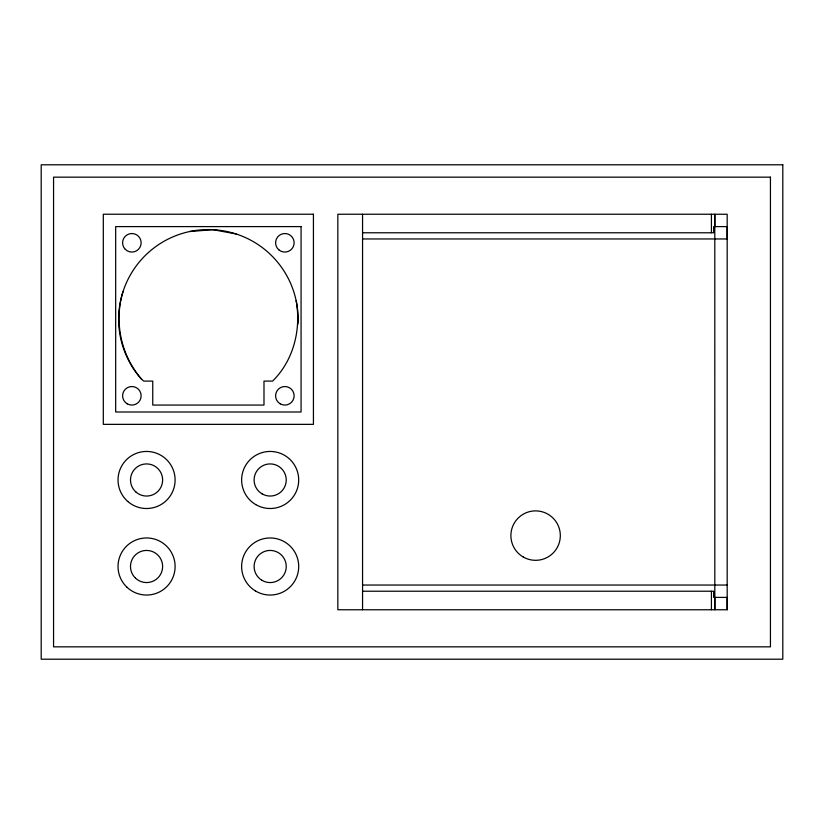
<?xml version="1.0" encoding="UTF-8"?>
<svg xmlns="http://www.w3.org/2000/svg" width="824" height="824" viewBox="0 0 824 824"><rect width="100%" height="100%" fill="white"/><g stroke="black" fill="none" stroke-linecap="round" stroke-linejoin="round"><path stroke-width="1.24" d="M123.034 291.552C113.764 321.762 120.922 355.484 141.666 379.328L143.737 381.1L152.749 381.1L152.749 405.068L263.989 405.068L263.989 381.1L272.579 381.1C293.622 360.479 301.357 329.26 296.146 300.667M189.736 231.523L213.086 229.69L236.117 233.965M362.56 232.78L713.646 232.78L713.646 226.6L727.159 226.6L727.18 238.96L362.56 238.96M362.56 585.04L727.18 585.04M362.56 591.22L713.646 591.22L713.646 597.4L727.18 597.4L727.19 609.76L337.84 609.76L337.84 214.24L727.18 214.24L727.18 609.76M714.82 226.6L714.799 214.24L714.82 609.76L714.82 597.4M711.421 214.24L711.421 232.78M711.421 591.22L711.421 609.76M362.56 214.24L362.56 609.76M141.666 379.328A89.734 89.734 0 0 1 178.437 234.706A89.734 89.734 0 0 1 297.979 324.017M782.8 164.8L41.2 164.8L41.2 659.2L782.8 659.2L782.8 164.8M770.44 177.16L53.56 177.16L53.56 646.84L770.44 646.84L770.44 177.16M313.429 214.24L103.309 214.24L103.309 424.36L313.429 424.36L313.429 214.24M301.069 226.6L115.669 226.6L115.669 412L301.069 412L301.069 226.6M125.31 249.353A9.27 9.27 0 0 0 140.822 245.202A9.27 9.27 0 0 0 129.471 233.841A9.27 9.27 0 0 0 125.31 249.353M127.885 501.548A28.531 28.531 0 0 0 174.585 485.377A28.531 28.531 0 0 0 137.237 453.015A28.531 28.531 0 0 0 127.885 501.548M523.24 557.003A24.72 24.72 0 0 0 560.32 535.6A24.72 24.72 0 0 0 523.24 514.197A24.72 24.72 0 0 0 523.24 557.003M280.232 403.832A9.27 9.27 0 0 0 294.137 395.798A9.27 9.27 0 0 0 280.232 387.774A9.27 9.27 0 0 0 280.232 403.832M255.728 504.587A28.531 28.531 0 0 0 298.7 480.176A28.531 28.531 0 0 0 256.068 455.167A28.531 28.531 0 0 0 255.728 504.587M126.958 587.234A28.531 28.531 0 0 0 174.328 573.113A28.531 28.531 0 0 0 138.411 539.154A28.531 28.531 0 0 0 126.958 587.234M261.877 580.261A16.068 16.068 0 0 0 286.237 566.799A16.068 16.068 0 0 0 262.392 552.441A16.068 16.068 0 0 0 261.877 580.261M135.527 578.18A16.068 16.068 0 0 0 162.194 570.218A16.068 16.068 0 0 0 141.975 551.101A16.068 16.068 0 0 0 135.527 578.18M262.032 493.834A16.068 16.068 0 0 0 286.237 480.093A16.068 16.068 0 0 0 262.228 466.013A16.068 16.068 0 0 0 262.032 493.834M279.058 250.022A9.27 9.27 0 0 0 294.024 244.223A9.27 9.27 0 0 0 281.52 234.15A9.27 9.27 0 0 0 279.058 250.022M136.042 492.124A16.068 16.068 0 0 0 162.349 483.019A16.068 16.068 0 0 0 141.316 464.798A16.068 16.068 0 0 0 136.042 492.124M127.236 403.832A9.27 9.27 0 0 0 141.141 395.798A9.27 9.27 0 0 0 127.236 387.774A9.27 9.27 0 0 0 127.236 403.832M255.44 590.942A28.531 28.531 0 0 0 298.7 567.025A28.531 28.531 0 0 0 256.357 541.533A28.531 28.531 0 0 0 255.44 590.942"/></g></svg>
